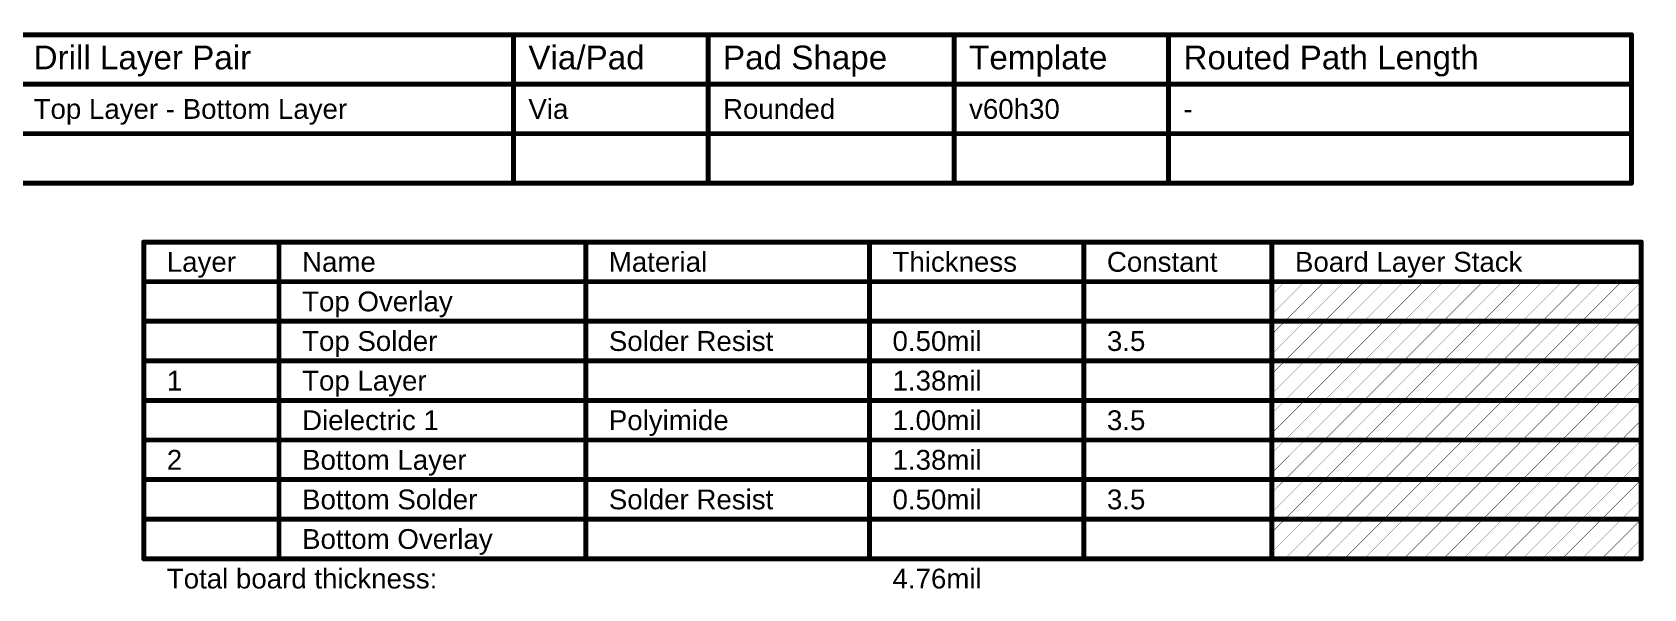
# Model space of a CAD drawing. Header units: inches. Extents: x -0.1 to 8.43, y -0.02 to 3.05.
# Drawn here: x 3.544 to 8.429, y 1.361 to 3.048 of the extents above; entities that cross this region are included whole.
import ezdxf

# ---------------------------------------------------------------- set-up
doc = ezdxf.new("R2010")
doc.units = ezdxf.units.IN
doc.header["$MEASUREMENT"] = 0
doc.layers.add('Drill Drawing', color=1, linetype='Continuous')
doc.layers.add('Fabrication info', color=76, linetype='Continuous')
doc.styles.add('Arial', font='', dxfattribs={"height": 0.2})
doc.styles.get('Arial').set_extended_font_data('Arial')

msp = doc.modelspace()

# ---------------------------------------------------------------- linework, layer by layer
at = {"layer": 'Drill Drawing', "const_width": 0.015}
for points in [[(0.1635, 3.0405), (8.3912, 3.0405)], [(5.0032, 2.5905), (5.0032, 3.0405)], [(5.593, 2.5905), (5.593, 3.0405)], [(6.3388, 2.5905), (6.3388, 3.0405)], [(6.9886, 2.5905), (6.9886, 3.0405)], [(8.3912, 2.5905), (8.3912, 3.0405)], [(0.1635, 2.8905), (8.3912, 2.8905)], [(0.1635, 2.7405), (8.3912, 2.7405)], [(0.1635, 2.5905), (8.3912, 2.5905)]]:
    msp.add_lwpolyline(points, dxfattribs=at)
at = {"layer": 'Drill Drawing', "const_width": 0.0075}
for points in [[(4.9994, 3.0405, 1), (5.0069, 3.0405, 1)], [(5.5893, 3.0405, 1), (5.5968, 3.0405, 1)], [(6.3351, 3.0405, 1), (6.3426, 3.0405, 1)], [(6.9849, 3.0405, 1), (6.9924, 3.0405, 1)], [(8.3875, 3.0405, 1), (8.395, 3.0405, 1)], [(8.3875, 3.0405, 1), (8.395, 3.0405, 1)], [(8.3875, 2.8905, 1), (8.395, 2.8905, 1)], [(8.3875, 2.7405, 1), (8.395, 2.7405, 1)], [(4.9994, 2.5905, 1), (5.0069, 2.5905, 1)], [(5.5893, 2.5905, 1), (5.5968, 2.5905, 1)], [(6.3351, 2.5905, 1), (6.3426, 2.5905, 1)], [(6.9849, 2.5905, 1), (6.9924, 2.5905, 1)], [(8.3875, 2.5905, 1), (8.395, 2.5905, 1)], [(8.3875, 2.5905, 1), (8.395, 2.5905, 1)]]:
    msp.add_lwpolyline(points, format="xyb", close=True, dxfattribs=at)
at = {"layer": 'Fabrication info'}
for points, const_width in [([(3.8823, 2.412), (8.4211, 2.412)], 0.015), ([(3.8823, 1.452), (3.8823, 2.412)], 0.015), ([(4.2923, 1.452), (4.2923, 2.412)], 0.015), ([(5.222, 1.452), (5.222, 2.412)], 0.015), ([(6.0818, 1.452), (6.0818, 2.412)], 0.015), ([(6.7316, 1.452), (6.7316, 2.412)], 0.015), ([(7.3015, 1.452), (7.3015, 2.412)], 0.015), ([(8.4211, 1.452), (8.4211, 2.412)], 0.015), ([(3.8823, 2.292), (8.4211, 2.292)], 0.015), ([(7.3015, 2.1923), (7.4011, 2.292)], 0.001), ([(7.3015, 2.2523), (7.3411, 2.292)], 0.001), ([(7.3411, 2.172), (7.4611, 2.292)], 0.001), ([(7.4011, 2.172), (7.5211, 2.292)], 0.001), ([(7.4611, 2.172), (7.5811, 2.292)], 0.001), ([(7.5211, 2.172), (7.6411, 2.292)], 0.001), ([(7.5811, 2.172), (7.7011, 2.292)], 0.001), ([(7.6411, 2.172), (7.7611, 2.292)], 0.001), ([(7.7011, 2.172), (7.8211, 2.292)], 0.001), ([(7.7611, 2.172), (7.8811, 2.292)], 0.001), ([(7.8211, 2.172), (7.9411, 2.292)], 0.001), ([(7.8811, 2.172), (8.0011, 2.292)], 0.001), ([(7.9411, 2.172), (8.0611, 2.292)], 0.001), ([(8.0011, 2.172), (8.1211, 2.292)], 0.001), ([(8.0611, 2.172), (8.1811, 2.292)], 0.001), ([(8.1211, 2.172), (8.2411, 2.292)], 0.001), ([(8.1811, 2.172), (8.3011, 2.292)], 0.001), ([(8.2411, 2.172), (8.3611, 2.292)], 0.001), ([(8.3011, 2.172), (8.4211, 2.292)], 0.001), ([(8.3611, 2.172), (8.4211, 2.232)], 0.001), ([(3.8823, 2.172), (4.2923, 2.172)], 0.015), ([(4.2923, 2.172), (5.222, 2.172)], 0.015), ([(5.222, 2.172), (6.0818, 2.172)], 0.015), ([(6.0818, 2.172), (6.7316, 2.172)], 0.015), ([(6.7316, 2.172), (7.3015, 2.172)], 0.015), ([(7.3015, 2.172), (8.4211, 2.172)], 0.015), ([(7.3015, 2.0723), (7.4011, 2.172)], 0.001), ([(7.3015, 2.1323), (7.3411, 2.172)], 0.001), ([(7.3411, 2.052), (7.4611, 2.172)], 0.001), ([(7.4011, 2.052), (7.5211, 2.172)], 0.001), ([(7.4611, 2.052), (7.5811, 2.172)], 0.001), ([(7.5211, 2.052), (7.6411, 2.172)], 0.001), ([(7.5811, 2.052), (7.7011, 2.172)], 0.001), ([(7.6411, 2.052), (7.7611, 2.172)], 0.001), ([(7.7011, 2.052), (7.8211, 2.172)], 0.001), ([(7.7611, 2.052), (7.8811, 2.172)], 0.001), ([(7.8211, 2.052), (7.9411, 2.172)], 0.001), ([(7.8811, 2.052), (8.0011, 2.172)], 0.001), ([(7.9411, 2.052), (8.0611, 2.172)], 0.001), ([(8.0011, 2.052), (8.1211, 2.172)], 0.001), ([(8.0611, 2.052), (8.1811, 2.172)], 0.001), ([(8.1211, 2.052), (8.2411, 2.172)], 0.001), ([(8.1811, 2.052), (8.3011, 2.172)], 0.001), ([(8.2411, 2.052), (8.3611, 2.172)], 0.001), ([(8.3011, 2.052), (8.4211, 2.172)], 0.001), ([(8.3611, 2.052), (8.4211, 2.112)], 0.001), ([(3.8823, 2.052), (4.2923, 2.052)], 0.015), ([(4.2923, 2.052), (5.222, 2.052)], 0.015), ([(5.222, 2.052), (6.0818, 2.052)], 0.015), ([(6.0818, 2.052), (6.7316, 2.052)], 0.015), ([(6.7316, 2.052), (7.3015, 2.052)], 0.015), ([(7.3015, 2.052), (8.4211, 2.052)], 0.015), ([(7.3015, 1.9523), (7.4011, 2.052)], 0.001), ([(7.3015, 2.0123), (7.3411, 2.052)], 0.001), ([(7.3411, 1.932), (7.4611, 2.052)], 0.001), ([(7.4011, 1.932), (7.5211, 2.052)], 0.001), ([(7.4611, 1.932), (7.5811, 2.052)], 0.001), ([(7.5211, 1.932), (7.6411, 2.052)], 0.001), ([(7.5811, 1.932), (7.7011, 2.052)], 0.001), ([(7.6411, 1.932), (7.7611, 2.052)], 0.001), ([(7.7011, 1.932), (7.8211, 2.052)], 0.001), ([(7.7611, 1.932), (7.8811, 2.052)], 0.001), ([(7.8211, 1.932), (7.9411, 2.052)], 0.001), ([(7.8811, 1.932), (8.0011, 2.052)], 0.001), ([(7.9411, 1.932), (8.0611, 2.052)], 0.001), ([(8.0011, 1.932), (8.1211, 2.052)], 0.001), ([(8.0611, 1.932), (8.1811, 2.052)], 0.001), ([(8.1211, 1.932), (8.2411, 2.052)], 0.001), ([(8.1811, 1.932), (8.3011, 2.052)], 0.001), ([(8.2411, 1.932), (8.3611, 2.052)], 0.001), ([(8.3011, 1.932), (8.4211, 2.052)], 0.001), ([(8.3611, 1.932), (8.4211, 1.992)], 0.001), ([(3.8823, 1.932), (4.2923, 1.932)], 0.015), ([(4.2923, 1.932), (5.222, 1.932)], 0.015), ([(5.222, 1.932), (6.0818, 1.932)], 0.015), ([(6.0818, 1.932), (6.7316, 1.932)], 0.015), ([(6.7316, 1.932), (7.3015, 1.932)], 0.015), ([(7.3015, 1.932), (8.4211, 1.932)], 0.015), ([(7.3015, 1.8323), (7.4011, 1.932)], 0.001), ([(7.3015, 1.8923), (7.3411, 1.932)], 0.001), ([(7.3411, 1.812), (7.4611, 1.932)], 0.001), ([(7.4011, 1.812), (7.5211, 1.932)], 0.001), ([(7.4611, 1.812), (7.5811, 1.932)], 0.001), ([(7.5211, 1.812), (7.6411, 1.932)], 0.001), ([(7.5811, 1.812), (7.7011, 1.932)], 0.001), ([(7.6411, 1.812), (7.7611, 1.932)], 0.001), ([(7.7011, 1.812), (7.8211, 1.932)], 0.001), ([(7.7611, 1.812), (7.8811, 1.932)], 0.001), ([(7.8211, 1.812), (7.9411, 1.932)], 0.001), ([(7.8811, 1.812), (8.0011, 1.932)], 0.001), ([(7.9411, 1.812), (8.0611, 1.932)], 0.001), ([(8.0011, 1.812), (8.1211, 1.932)], 0.001), ([(8.0611, 1.812), (8.1811, 1.932)], 0.001), ([(8.1211, 1.812), (8.2411, 1.932)], 0.001), ([(8.1811, 1.812), (8.3011, 1.932)], 0.001), ([(8.2411, 1.812), (8.3611, 1.932)], 0.001), ([(8.3011, 1.812), (8.4211, 1.932)], 0.001), ([(8.3611, 1.812), (8.4211, 1.872)], 0.001), ([(3.8823, 1.812), (4.2923, 1.812)], 0.015), ([(4.2923, 1.812), (5.222, 1.812)], 0.015), ([(5.222, 1.812), (6.0818, 1.812)], 0.015), ([(6.0818, 1.812), (6.7316, 1.812)], 0.015), ([(6.7316, 1.812), (7.3015, 1.812)], 0.015), ([(7.3015, 1.812), (8.4211, 1.812)], 0.015), ([(7.3015, 1.7123), (7.4011, 1.812)], 0.001), ([(7.3015, 1.7723), (7.3411, 1.812)], 0.001), ([(7.3411, 1.692), (7.4611, 1.812)], 0.001), ([(7.4011, 1.692), (7.5211, 1.812)], 0.001), ([(7.4611, 1.692), (7.5811, 1.812)], 0.001), ([(7.5211, 1.692), (7.6411, 1.812)], 0.001), ([(7.5811, 1.692), (7.7011, 1.812)], 0.001), ([(7.6411, 1.692), (7.7611, 1.812)], 0.001), ([(7.7011, 1.692), (7.8211, 1.812)], 0.001), ([(7.7611, 1.692), (7.8811, 1.812)], 0.001), ([(7.8211, 1.692), (7.9411, 1.812)], 0.001), ([(7.8811, 1.692), (8.0011, 1.812)], 0.001), ([(7.9411, 1.692), (8.0611, 1.812)], 0.001), ([(8.0011, 1.692), (8.1211, 1.812)], 0.001), ([(8.0611, 1.692), (8.1811, 1.812)], 0.001), ([(8.1211, 1.692), (8.2411, 1.812)], 0.001), ([(8.1811, 1.692), (8.3011, 1.812)], 0.001), ([(8.2411, 1.692), (8.3611, 1.812)], 0.001), ([(8.3011, 1.692), (8.4211, 1.812)], 0.001), ([(8.3611, 1.692), (8.4211, 1.752)], 0.001), ([(3.8823, 1.692), (4.2923, 1.692)], 0.015), ([(4.2923, 1.692), (5.222, 1.692)], 0.015), ([(5.222, 1.692), (6.0818, 1.692)], 0.015), ([(6.0818, 1.692), (6.7316, 1.692)], 0.015), ([(6.7316, 1.692), (7.3015, 1.692)], 0.015), ([(7.3015, 1.692), (8.4211, 1.692)], 0.015), ([(7.3015, 1.5923), (7.4011, 1.692)], 0.001), ([(7.3015, 1.6523), (7.3411, 1.692)], 0.001), ([(7.3411, 1.572), (7.4611, 1.692)], 0.001), ([(7.4011, 1.572), (7.5211, 1.692)], 0.001), ([(7.4611, 1.572), (7.5811, 1.692)], 0.001), ([(7.5211, 1.572), (7.6411, 1.692)], 0.001), ([(7.5811, 1.572), (7.7011, 1.692)], 0.001), ([(7.6411, 1.572), (7.7611, 1.692)], 0.001), ([(7.7011, 1.572), (7.8211, 1.692)], 0.001), ([(7.7611, 1.572), (7.8811, 1.692)], 0.001), ([(7.8211, 1.572), (7.9411, 1.692)], 0.001), ([(7.8811, 1.572), (8.0011, 1.692)], 0.001), ([(7.9411, 1.572), (8.0611, 1.692)], 0.001), ([(8.0011, 1.572), (8.1211, 1.692)], 0.001), ([(8.0611, 1.572), (8.1811, 1.692)], 0.001), ([(8.1211, 1.572), (8.2411, 1.692)], 0.001), ([(8.1811, 1.572), (8.3011, 1.692)], 0.001), ([(8.2411, 1.572), (8.3611, 1.692)], 0.001), ([(8.3011, 1.572), (8.4211, 1.692)], 0.001), ([(8.3611, 1.572), (8.4211, 1.632)], 0.001), ([(3.8823, 1.572), (4.2923, 1.572)], 0.015), ([(4.2923, 1.572), (5.222, 1.572)], 0.015), ([(5.222, 1.572), (6.0818, 1.572)], 0.015), ([(6.0818, 1.572), (6.7316, 1.572)], 0.015), ([(6.7316, 1.572), (7.3015, 1.572)], 0.015), ([(7.3015, 1.572), (8.4211, 1.572)], 0.015), ([(7.3015, 1.4723), (7.4011, 1.572)], 0.001), ([(7.3015, 1.5323), (7.3411, 1.572)], 0.001), ([(7.3411, 1.452), (7.4611, 1.572)], 0.001), ([(7.4011, 1.452), (7.5211, 1.572)], 0.001), ([(7.4611, 1.452), (7.5811, 1.572)], 0.001), ([(7.5211, 1.452), (7.6411, 1.572)], 0.001), ([(7.5811, 1.452), (7.7011, 1.572)], 0.001), ([(7.6411, 1.452), (7.7611, 1.572)], 0.001), ([(7.7011, 1.452), (7.8211, 1.572)], 0.001), ([(7.7611, 1.452), (7.8811, 1.572)], 0.001), ([(7.8211, 1.452), (7.9411, 1.572)], 0.001), ([(7.8811, 1.452), (8.0011, 1.572)], 0.001), ([(7.9411, 1.452), (8.0611, 1.572)], 0.001), ([(8.0011, 1.452), (8.1211, 1.572)], 0.001), ([(8.0611, 1.452), (8.1811, 1.572)], 0.001), ([(8.1211, 1.452), (8.2411, 1.572)], 0.001), ([(8.1811, 1.452), (8.3011, 1.572)], 0.001), ([(8.2411, 1.452), (8.3611, 1.572)], 0.001), ([(8.3011, 1.452), (8.4211, 1.572)], 0.001), ([(8.3611, 1.452), (8.4211, 1.512)], 0.001), ([(3.8823, 1.452), (4.2923, 1.452)], 0.015), ([(4.2923, 1.452), (5.222, 1.452)], 0.015), ([(5.222, 1.452), (6.0818, 1.452)], 0.015), ([(6.0818, 1.452), (6.7316, 1.452)], 0.015), ([(6.7316, 1.452), (7.3015, 1.452)], 0.015), ([(7.3015, 1.452), (8.4211, 1.452)], 0.015)]:
    msp.add_lwpolyline(points, dxfattribs=dict(at, const_width=const_width))
for points, const_width in [([(3.8786, 2.412, 1), (3.8861, 2.412, 1)], 0.0075), ([(3.8786, 2.412, 1), (3.8861, 2.412, 1)], 0.0075), ([(4.2885, 2.412, 1), (4.296, 2.412, 1)], 0.0075), ([(5.2183, 2.412, 1), (5.2257, 2.412, 1)], 0.0075), ([(6.078, 2.412, 1), (6.0855, 2.412, 1)], 0.0075), ([(6.7279, 2.412, 1), (6.7354, 2.412, 1)], 0.0075), ([(7.2977, 2.412, 1), (7.3052, 2.412, 1)], 0.0075), ([(8.4174, 2.412, 1), (8.4249, 2.412, 1)], 0.0075), ([(8.4174, 2.412, 1), (8.4249, 2.412, 1)], 0.0075), ([(3.8786, 2.292, 1), (3.8861, 2.292, 1)], 0.0075), ([(8.4174, 2.292, 1), (8.4249, 2.292, 1)], 0.0075), ([(7.3012, 2.2523, 1), (7.3017, 2.2523, 1)], 0.0005), ([(7.3409, 2.292, 1), (7.3414, 2.292, 1)], 0.0005), ([(7.4009, 2.292, 1), (7.4014, 2.292, 1)], 0.0005), ([(7.4609, 2.292, 1), (7.4614, 2.292, 1)], 0.0005), ([(7.5209, 2.292, 1), (7.5214, 2.292, 1)], 0.0005), ([(7.5809, 2.292, 1), (7.5814, 2.292, 1)], 0.0005), ([(7.6409, 2.292, 1), (7.6414, 2.292, 1)], 0.0005), ([(7.7009, 2.292, 1), (7.7014, 2.292, 1)], 0.0005), ([(7.7609, 2.292, 1), (7.7614, 2.292, 1)], 0.0005), ([(7.8209, 2.292, 1), (7.8214, 2.292, 1)], 0.0005), ([(7.8809, 2.292, 1), (7.8814, 2.292, 1)], 0.0005), ([(7.9409, 2.292, 1), (7.9414, 2.292, 1)], 0.0005), ([(8.0009, 2.292, 1), (8.0014, 2.292, 1)], 0.0005), ([(8.0609, 2.292, 1), (8.0614, 2.292, 1)], 0.0005), ([(8.1209, 2.292, 1), (8.1214, 2.292, 1)], 0.0005), ([(8.1809, 2.292, 1), (8.1814, 2.292, 1)], 0.0005), ([(8.2409, 2.292, 1), (8.2414, 2.292, 1)], 0.0005), ([(8.3009, 2.292, 1), (8.3014, 2.292, 1)], 0.0005), ([(8.3609, 2.292, 1), (8.3614, 2.292, 1)], 0.0005), ([(8.4209, 2.292, 1), (8.4214, 2.292, 1)], 0.0005), ([(8.4209, 2.232, 1), (8.4214, 2.232, 1)], 0.0005), ([(3.8786, 2.172, 1), (3.8861, 2.172, 1)], 0.0075), ([(4.2885, 2.172, 1), (4.296, 2.172, 1)], 0.0075), ([(4.2885, 2.172, 1), (4.296, 2.172, 1)], 0.0075), ([(5.2183, 2.172, 1), (5.2257, 2.172, 1)], 0.0075), ([(5.2183, 2.172, 1), (5.2257, 2.172, 1)], 0.0075), ([(6.078, 2.172, 1), (6.0855, 2.172, 1)], 0.0075), ([(6.078, 2.172, 1), (6.0855, 2.172, 1)], 0.0075), ([(6.7279, 2.172, 1), (6.7354, 2.172, 1)], 0.0075), ([(6.7279, 2.172, 1), (6.7354, 2.172, 1)], 0.0075), ([(7.2977, 2.172, 1), (7.3052, 2.172, 1)], 0.0075), ([(7.2977, 2.172, 1), (7.3052, 2.172, 1)], 0.0075), ([(7.3012, 2.1923, 1), (7.3017, 2.1923, 1)], 0.0005), ([(7.3409, 2.172, 1), (7.3414, 2.172, 1)], 0.0005), ([(7.3409, 2.172, 1), (7.3414, 2.172, 1)], 0.0005), ([(7.4009, 2.172, 1), (7.4014, 2.172, 1)], 0.0005), ([(7.4009, 2.172, 1), (7.4014, 2.172, 1)], 0.0005), ([(7.4609, 2.172, 1), (7.4614, 2.172, 1)], 0.0005), ([(7.4609, 2.172, 1), (7.4614, 2.172, 1)], 0.0005), ([(7.5209, 2.172, 1), (7.5214, 2.172, 1)], 0.0005), ([(7.5209, 2.172, 1), (7.5214, 2.172, 1)], 0.0005), ([(7.5809, 2.172, 1), (7.5814, 2.172, 1)], 0.0005), ([(7.5809, 2.172, 1), (7.5814, 2.172, 1)], 0.0005), ([(7.6409, 2.172, 1), (7.6414, 2.172, 1)], 0.0005), ([(7.6409, 2.172, 1), (7.6414, 2.172, 1)], 0.0005), ([(7.7009, 2.172, 1), (7.7014, 2.172, 1)], 0.0005), ([(7.7009, 2.172, 1), (7.7014, 2.172, 1)], 0.0005), ([(7.7609, 2.172, 1), (7.7614, 2.172, 1)], 0.0005), ([(7.7609, 2.172, 1), (7.7614, 2.172, 1)], 0.0005), ([(7.8209, 2.172, 1), (7.8214, 2.172, 1)], 0.0005), ([(7.8209, 2.172, 1), (7.8214, 2.172, 1)], 0.0005), ([(7.8809, 2.172, 1), (7.8814, 2.172, 1)], 0.0005), ([(7.8809, 2.172, 1), (7.8814, 2.172, 1)], 0.0005), ([(7.9409, 2.172, 1), (7.9414, 2.172, 1)], 0.0005), ([(7.9409, 2.172, 1), (7.9414, 2.172, 1)], 0.0005), ([(8.0009, 2.172, 1), (8.0014, 2.172, 1)], 0.0005), ([(8.0009, 2.172, 1), (8.0014, 2.172, 1)], 0.0005), ([(8.0609, 2.172, 1), (8.0614, 2.172, 1)], 0.0005), ([(8.0609, 2.172, 1), (8.0614, 2.172, 1)], 0.0005), ([(8.1209, 2.172, 1), (8.1214, 2.172, 1)], 0.0005), ([(8.1209, 2.172, 1), (8.1214, 2.172, 1)], 0.0005), ([(8.1809, 2.172, 1), (8.1814, 2.172, 1)], 0.0005), ([(8.1809, 2.172, 1), (8.1814, 2.172, 1)], 0.0005), ([(8.2409, 2.172, 1), (8.2414, 2.172, 1)], 0.0005), ([(8.2409, 2.172, 1), (8.2414, 2.172, 1)], 0.0005), ([(8.3009, 2.172, 1), (8.3014, 2.172, 1)], 0.0005), ([(8.3009, 2.172, 1), (8.3014, 2.172, 1)], 0.0005), ([(8.3609, 2.172, 1), (8.3614, 2.172, 1)], 0.0005), ([(8.3609, 2.172, 1), (8.3614, 2.172, 1)], 0.0005), ([(8.4174, 2.172, 1), (8.4249, 2.172, 1)], 0.0075), ([(8.4209, 2.172, 1), (8.4214, 2.172, 1)], 0.0005), ([(7.3012, 2.1323, 1), (7.3017, 2.1323, 1)], 0.0005), ([(8.4209, 2.112, 1), (8.4214, 2.112, 1)], 0.0005), ([(3.8786, 2.052, 1), (3.8861, 2.052, 1)], 0.0075), ([(4.2885, 2.052, 1), (4.296, 2.052, 1)], 0.0075), ([(4.2885, 2.052, 1), (4.296, 2.052, 1)], 0.0075), ([(5.2183, 2.052, 1), (5.2257, 2.052, 1)], 0.0075), ([(5.2183, 2.052, 1), (5.2257, 2.052, 1)], 0.0075), ([(6.078, 2.052, 1), (6.0855, 2.052, 1)], 0.0075), ([(6.078, 2.052, 1), (6.0855, 2.052, 1)], 0.0075), ([(6.7279, 2.052, 1), (6.7354, 2.052, 1)], 0.0075), ([(6.7279, 2.052, 1), (6.7354, 2.052, 1)], 0.0075), ([(7.2977, 2.052, 1), (7.3052, 2.052, 1)], 0.0075), ([(7.2977, 2.052, 1), (7.3052, 2.052, 1)], 0.0075), ([(7.3012, 2.0723, 1), (7.3017, 2.0723, 1)], 0.0005), ([(7.3409, 2.052, 1), (7.3414, 2.052, 1)], 0.0005), ([(7.3409, 2.052, 1), (7.3414, 2.052, 1)], 0.0005), ([(7.4009, 2.052, 1), (7.4014, 2.052, 1)], 0.0005), ([(7.4009, 2.052, 1), (7.4014, 2.052, 1)], 0.0005), ([(7.4609, 2.052, 1), (7.4614, 2.052, 1)], 0.0005), ([(7.4609, 2.052, 1), (7.4614, 2.052, 1)], 0.0005), ([(7.5209, 2.052, 1), (7.5214, 2.052, 1)], 0.0005), ([(7.5209, 2.052, 1), (7.5214, 2.052, 1)], 0.0005), ([(7.5809, 2.052, 1), (7.5814, 2.052, 1)], 0.0005), ([(7.5809, 2.052, 1), (7.5814, 2.052, 1)], 0.0005), ([(7.6409, 2.052, 1), (7.6414, 2.052, 1)], 0.0005), ([(7.6409, 2.052, 1), (7.6414, 2.052, 1)], 0.0005), ([(7.7009, 2.052, 1), (7.7014, 2.052, 1)], 0.0005), ([(7.7009, 2.052, 1), (7.7014, 2.052, 1)], 0.0005), ([(7.7609, 2.052, 1), (7.7614, 2.052, 1)], 0.0005), ([(7.7609, 2.052, 1), (7.7614, 2.052, 1)], 0.0005), ([(7.8209, 2.052, 1), (7.8214, 2.052, 1)], 0.0005), ([(7.8209, 2.052, 1), (7.8214, 2.052, 1)], 0.0005), ([(7.8809, 2.052, 1), (7.8814, 2.052, 1)], 0.0005), ([(7.8809, 2.052, 1), (7.8814, 2.052, 1)], 0.0005), ([(7.9409, 2.052, 1), (7.9414, 2.052, 1)], 0.0005), ([(7.9409, 2.052, 1), (7.9414, 2.052, 1)], 0.0005), ([(8.0009, 2.052, 1), (8.0014, 2.052, 1)], 0.0005), ([(8.0009, 2.052, 1), (8.0014, 2.052, 1)], 0.0005), ([(8.0609, 2.052, 1), (8.0614, 2.052, 1)], 0.0005), ([(8.0609, 2.052, 1), (8.0614, 2.052, 1)], 0.0005), ([(8.1209, 2.052, 1), (8.1214, 2.052, 1)], 0.0005), ([(8.1209, 2.052, 1), (8.1214, 2.052, 1)], 0.0005), ([(8.1809, 2.052, 1), (8.1814, 2.052, 1)], 0.0005), ([(8.1809, 2.052, 1), (8.1814, 2.052, 1)], 0.0005), ([(8.2409, 2.052, 1), (8.2414, 2.052, 1)], 0.0005), ([(8.2409, 2.052, 1), (8.2414, 2.052, 1)], 0.0005), ([(8.3009, 2.052, 1), (8.3014, 2.052, 1)], 0.0005), ([(8.3009, 2.052, 1), (8.3014, 2.052, 1)], 0.0005), ([(8.3609, 2.052, 1), (8.3614, 2.052, 1)], 0.0005), ([(8.3609, 2.052, 1), (8.3614, 2.052, 1)], 0.0005), ([(8.4174, 2.052, 1), (8.4249, 2.052, 1)], 0.0075), ([(8.4209, 2.052, 1), (8.4214, 2.052, 1)], 0.0005), ([(7.3012, 2.0123, 1), (7.3017, 2.0123, 1)], 0.0005), ([(8.4209, 1.992, 1), (8.4214, 1.992, 1)], 0.0005), ([(3.8786, 1.932, 1), (3.8861, 1.932, 1)], 0.0075), ([(4.2885, 1.932, 1), (4.296, 1.932, 1)], 0.0075), ([(4.2885, 1.932, 1), (4.296, 1.932, 1)], 0.0075), ([(5.2183, 1.932, 1), (5.2257, 1.932, 1)], 0.0075), ([(5.2183, 1.932, 1), (5.2257, 1.932, 1)], 0.0075), ([(6.078, 1.932, 1), (6.0855, 1.932, 1)], 0.0075), ([(6.078, 1.932, 1), (6.0855, 1.932, 1)], 0.0075), ([(6.7279, 1.932, 1), (6.7354, 1.932, 1)], 0.0075), ([(6.7279, 1.932, 1), (6.7354, 1.932, 1)], 0.0075), ([(7.2977, 1.932, 1), (7.3052, 1.932, 1)], 0.0075), ([(7.2977, 1.932, 1), (7.3052, 1.932, 1)], 0.0075), ([(7.3012, 1.9523, 1), (7.3017, 1.9523, 1)], 0.0005), ([(7.3409, 1.932, 1), (7.3414, 1.932, 1)], 0.0005), ([(7.3409, 1.932, 1), (7.3414, 1.932, 1)], 0.0005), ([(7.4009, 1.932, 1), (7.4014, 1.932, 1)], 0.0005), ([(7.4009, 1.932, 1), (7.4014, 1.932, 1)], 0.0005), ([(7.4609, 1.932, 1), (7.4614, 1.932, 1)], 0.0005), ([(7.4609, 1.932, 1), (7.4614, 1.932, 1)], 0.0005), ([(7.5209, 1.932, 1), (7.5214, 1.932, 1)], 0.0005), ([(7.5209, 1.932, 1), (7.5214, 1.932, 1)], 0.0005), ([(7.5809, 1.932, 1), (7.5814, 1.932, 1)], 0.0005), ([(7.5809, 1.932, 1), (7.5814, 1.932, 1)], 0.0005), ([(7.6409, 1.932, 1), (7.6414, 1.932, 1)], 0.0005), ([(7.6409, 1.932, 1), (7.6414, 1.932, 1)], 0.0005), ([(7.7009, 1.932, 1), (7.7014, 1.932, 1)], 0.0005), ([(7.7009, 1.932, 1), (7.7014, 1.932, 1)], 0.0005), ([(7.7609, 1.932, 1), (7.7614, 1.932, 1)], 0.0005), ([(7.7609, 1.932, 1), (7.7614, 1.932, 1)], 0.0005), ([(7.8209, 1.932, 1), (7.8214, 1.932, 1)], 0.0005), ([(7.8209, 1.932, 1), (7.8214, 1.932, 1)], 0.0005), ([(7.8809, 1.932, 1), (7.8814, 1.932, 1)], 0.0005), ([(7.8809, 1.932, 1), (7.8814, 1.932, 1)], 0.0005), ([(7.9409, 1.932, 1), (7.9414, 1.932, 1)], 0.0005), ([(7.9409, 1.932, 1), (7.9414, 1.932, 1)], 0.0005), ([(8.0009, 1.932, 1), (8.0014, 1.932, 1)], 0.0005), ([(8.0009, 1.932, 1), (8.0014, 1.932, 1)], 0.0005), ([(8.0609, 1.932, 1), (8.0614, 1.932, 1)], 0.0005), ([(8.0609, 1.932, 1), (8.0614, 1.932, 1)], 0.0005), ([(8.1209, 1.932, 1), (8.1214, 1.932, 1)], 0.0005), ([(8.1209, 1.932, 1), (8.1214, 1.932, 1)], 0.0005), ([(8.1809, 1.932, 1), (8.1814, 1.932, 1)], 0.0005), ([(8.1809, 1.932, 1), (8.1814, 1.932, 1)], 0.0005), ([(8.2409, 1.932, 1), (8.2414, 1.932, 1)], 0.0005), ([(8.2409, 1.932, 1), (8.2414, 1.932, 1)], 0.0005), ([(8.3009, 1.932, 1), (8.3014, 1.932, 1)], 0.0005), ([(8.3009, 1.932, 1), (8.3014, 1.932, 1)], 0.0005), ([(8.3609, 1.932, 1), (8.3614, 1.932, 1)], 0.0005), ([(8.3609, 1.932, 1), (8.3614, 1.932, 1)], 0.0005), ([(8.4174, 1.932, 1), (8.4249, 1.932, 1)], 0.0075), ([(8.4209, 1.932, 1), (8.4214, 1.932, 1)], 0.0005), ([(7.3012, 1.8923, 1), (7.3017, 1.8923, 1)], 0.0005), ([(8.4209, 1.872, 1), (8.4214, 1.872, 1)], 0.0005), ([(3.8786, 1.812, 1), (3.8861, 1.812, 1)], 0.0075), ([(4.2885, 1.812, 1), (4.296, 1.812, 1)], 0.0075), ([(4.2885, 1.812, 1), (4.296, 1.812, 1)], 0.0075), ([(5.2183, 1.812, 1), (5.2257, 1.812, 1)], 0.0075), ([(5.2183, 1.812, 1), (5.2257, 1.812, 1)], 0.0075), ([(6.078, 1.812, 1), (6.0855, 1.812, 1)], 0.0075), ([(6.078, 1.812, 1), (6.0855, 1.812, 1)], 0.0075), ([(6.7279, 1.812, 1), (6.7354, 1.812, 1)], 0.0075), ([(6.7279, 1.812, 1), (6.7354, 1.812, 1)], 0.0075), ([(7.2977, 1.812, 1), (7.3052, 1.812, 1)], 0.0075), ([(7.2977, 1.812, 1), (7.3052, 1.812, 1)], 0.0075), ([(7.3012, 1.8323, 1), (7.3017, 1.8323, 1)], 0.0005), ([(7.3409, 1.812, 1), (7.3414, 1.812, 1)], 0.0005), ([(7.3409, 1.812, 1), (7.3414, 1.812, 1)], 0.0005), ([(7.4009, 1.812, 1), (7.4014, 1.812, 1)], 0.0005), ([(7.4009, 1.812, 1), (7.4014, 1.812, 1)], 0.0005), ([(7.4609, 1.812, 1), (7.4614, 1.812, 1)], 0.0005), ([(7.4609, 1.812, 1), (7.4614, 1.812, 1)], 0.0005), ([(7.5209, 1.812, 1), (7.5214, 1.812, 1)], 0.0005), ([(7.5209, 1.812, 1), (7.5214, 1.812, 1)], 0.0005), ([(7.5809, 1.812, 1), (7.5814, 1.812, 1)], 0.0005), ([(7.5809, 1.812, 1), (7.5814, 1.812, 1)], 0.0005), ([(7.6409, 1.812, 1), (7.6414, 1.812, 1)], 0.0005), ([(7.6409, 1.812, 1), (7.6414, 1.812, 1)], 0.0005), ([(7.7009, 1.812, 1), (7.7014, 1.812, 1)], 0.0005), ([(7.7009, 1.812, 1), (7.7014, 1.812, 1)], 0.0005), ([(7.7609, 1.812, 1), (7.7614, 1.812, 1)], 0.0005), ([(7.7609, 1.812, 1), (7.7614, 1.812, 1)], 0.0005), ([(7.8209, 1.812, 1), (7.8214, 1.812, 1)], 0.0005), ([(7.8209, 1.812, 1), (7.8214, 1.812, 1)], 0.0005), ([(7.8809, 1.812, 1), (7.8814, 1.812, 1)], 0.0005), ([(7.8809, 1.812, 1), (7.8814, 1.812, 1)], 0.0005), ([(7.9409, 1.812, 1), (7.9414, 1.812, 1)], 0.0005), ([(7.9409, 1.812, 1), (7.9414, 1.812, 1)], 0.0005), ([(8.0009, 1.812, 1), (8.0014, 1.812, 1)], 0.0005), ([(8.0009, 1.812, 1), (8.0014, 1.812, 1)], 0.0005), ([(8.0609, 1.812, 1), (8.0614, 1.812, 1)], 0.0005), ([(8.0609, 1.812, 1), (8.0614, 1.812, 1)], 0.0005), ([(8.1209, 1.812, 1), (8.1214, 1.812, 1)], 0.0005), ([(8.1209, 1.812, 1), (8.1214, 1.812, 1)], 0.0005), ([(8.1809, 1.812, 1), (8.1814, 1.812, 1)], 0.0005), ([(8.1809, 1.812, 1), (8.1814, 1.812, 1)], 0.0005), ([(8.2409, 1.812, 1), (8.2414, 1.812, 1)], 0.0005), ([(8.2409, 1.812, 1), (8.2414, 1.812, 1)], 0.0005), ([(8.3009, 1.812, 1), (8.3014, 1.812, 1)], 0.0005), ([(8.3009, 1.812, 1), (8.3014, 1.812, 1)], 0.0005), ([(8.3609, 1.812, 1), (8.3614, 1.812, 1)], 0.0005), ([(8.3609, 1.812, 1), (8.3614, 1.812, 1)], 0.0005), ([(8.4174, 1.812, 1), (8.4249, 1.812, 1)], 0.0075), ([(8.4209, 1.812, 1), (8.4214, 1.812, 1)], 0.0005), ([(7.3012, 1.7723, 1), (7.3017, 1.7723, 1)], 0.0005), ([(7.3012, 1.7123, 1), (7.3017, 1.7123, 1)], 0.0005), ([(8.4209, 1.752, 1), (8.4214, 1.752, 1)], 0.0005), ([(3.8786, 1.692, 1), (3.8861, 1.692, 1)], 0.0075), ([(4.2885, 1.692, 1), (4.296, 1.692, 1)], 0.0075), ([(4.2885, 1.692, 1), (4.296, 1.692, 1)], 0.0075), ([(5.2183, 1.692, 1), (5.2257, 1.692, 1)], 0.0075), ([(5.2183, 1.692, 1), (5.2257, 1.692, 1)], 0.0075), ([(6.078, 1.692, 1), (6.0855, 1.692, 1)], 0.0075), ([(6.078, 1.692, 1), (6.0855, 1.692, 1)], 0.0075), ([(6.7279, 1.692, 1), (6.7354, 1.692, 1)], 0.0075), ([(6.7279, 1.692, 1), (6.7354, 1.692, 1)], 0.0075), ([(7.2977, 1.692, 1), (7.3052, 1.692, 1)], 0.0075), ([(7.2977, 1.692, 1), (7.3052, 1.692, 1)], 0.0075), ([(7.3409, 1.692, 1), (7.3414, 1.692, 1)], 0.0005), ([(7.3409, 1.692, 1), (7.3414, 1.692, 1)], 0.0005), ([(7.4009, 1.692, 1), (7.4014, 1.692, 1)], 0.0005), ([(7.4009, 1.692, 1), (7.4014, 1.692, 1)], 0.0005), ([(7.4609, 1.692, 1), (7.4614, 1.692, 1)], 0.0005), ([(7.4609, 1.692, 1), (7.4614, 1.692, 1)], 0.0005), ([(7.5209, 1.692, 1), (7.5214, 1.692, 1)], 0.0005), ([(7.5209, 1.692, 1), (7.5214, 1.692, 1)], 0.0005), ([(7.5809, 1.692, 1), (7.5814, 1.692, 1)], 0.0005), ([(7.5809, 1.692, 1), (7.5814, 1.692, 1)], 0.0005), ([(7.6409, 1.692, 1), (7.6414, 1.692, 1)], 0.0005), ([(7.6409, 1.692, 1), (7.6414, 1.692, 1)], 0.0005), ([(7.7009, 1.692, 1), (7.7014, 1.692, 1)], 0.0005), ([(7.7009, 1.692, 1), (7.7014, 1.692, 1)], 0.0005), ([(7.7609, 1.692, 1), (7.7614, 1.692, 1)], 0.0005), ([(7.7609, 1.692, 1), (7.7614, 1.692, 1)], 0.0005), ([(7.8209, 1.692, 1), (7.8214, 1.692, 1)], 0.0005), ([(7.8209, 1.692, 1), (7.8214, 1.692, 1)], 0.0005), ([(7.8809, 1.692, 1), (7.8814, 1.692, 1)], 0.0005), ([(7.8809, 1.692, 1), (7.8814, 1.692, 1)], 0.0005), ([(7.9409, 1.692, 1), (7.9414, 1.692, 1)], 0.0005), ([(7.9409, 1.692, 1), (7.9414, 1.692, 1)], 0.0005), ([(8.0009, 1.692, 1), (8.0014, 1.692, 1)], 0.0005), ([(8.0009, 1.692, 1), (8.0014, 1.692, 1)], 0.0005), ([(8.0609, 1.692, 1), (8.0614, 1.692, 1)], 0.0005), ([(8.0609, 1.692, 1), (8.0614, 1.692, 1)], 0.0005), ([(8.1209, 1.692, 1), (8.1214, 1.692, 1)], 0.0005), ([(8.1209, 1.692, 1), (8.1214, 1.692, 1)], 0.0005), ([(8.1809, 1.692, 1), (8.1814, 1.692, 1)], 0.0005), ([(8.1809, 1.692, 1), (8.1814, 1.692, 1)], 0.0005), ([(8.2409, 1.692, 1), (8.2414, 1.692, 1)], 0.0005), ([(8.2409, 1.692, 1), (8.2414, 1.692, 1)], 0.0005), ([(8.3009, 1.692, 1), (8.3014, 1.692, 1)], 0.0005), ([(8.3009, 1.692, 1), (8.3014, 1.692, 1)], 0.0005), ([(8.3609, 1.692, 1), (8.3614, 1.692, 1)], 0.0005), ([(8.3609, 1.692, 1), (8.3614, 1.692, 1)], 0.0005), ([(8.4174, 1.692, 1), (8.4249, 1.692, 1)], 0.0075), ([(8.4209, 1.692, 1), (8.4214, 1.692, 1)], 0.0005), ([(7.3012, 1.6523, 1), (7.3017, 1.6523, 1)], 0.0005), ([(8.4209, 1.632, 1), (8.4214, 1.632, 1)], 0.0005), ([(3.8786, 1.572, 1), (3.8861, 1.572, 1)], 0.0075), ([(4.2885, 1.572, 1), (4.296, 1.572, 1)], 0.0075), ([(4.2885, 1.572, 1), (4.296, 1.572, 1)], 0.0075), ([(5.2183, 1.572, 1), (5.2257, 1.572, 1)], 0.0075), ([(5.2183, 1.572, 1), (5.2257, 1.572, 1)], 0.0075), ([(6.078, 1.572, 1), (6.0855, 1.572, 1)], 0.0075), ([(6.078, 1.572, 1), (6.0855, 1.572, 1)], 0.0075), ([(6.7279, 1.572, 1), (6.7354, 1.572, 1)], 0.0075), ([(6.7279, 1.572, 1), (6.7354, 1.572, 1)], 0.0075), ([(7.2977, 1.572, 1), (7.3052, 1.572, 1)], 0.0075), ([(7.2977, 1.572, 1), (7.3052, 1.572, 1)], 0.0075), ([(7.3012, 1.5923, 1), (7.3017, 1.5923, 1)], 0.0005), ([(7.3409, 1.572, 1), (7.3414, 1.572, 1)], 0.0005), ([(7.3409, 1.572, 1), (7.3414, 1.572, 1)], 0.0005), ([(7.4009, 1.572, 1), (7.4014, 1.572, 1)], 0.0005), ([(7.4009, 1.572, 1), (7.4014, 1.572, 1)], 0.0005), ([(7.4609, 1.572, 1), (7.4614, 1.572, 1)], 0.0005), ([(7.4609, 1.572, 1), (7.4614, 1.572, 1)], 0.0005), ([(7.5209, 1.572, 1), (7.5214, 1.572, 1)], 0.0005), ([(7.5209, 1.572, 1), (7.5214, 1.572, 1)], 0.0005), ([(7.5809, 1.572, 1), (7.5814, 1.572, 1)], 0.0005), ([(7.5809, 1.572, 1), (7.5814, 1.572, 1)], 0.0005), ([(7.6409, 1.572, 1), (7.6414, 1.572, 1)], 0.0005), ([(7.6409, 1.572, 1), (7.6414, 1.572, 1)], 0.0005), ([(7.7009, 1.572, 1), (7.7014, 1.572, 1)], 0.0005), ([(7.7009, 1.572, 1), (7.7014, 1.572, 1)], 0.0005), ([(7.7609, 1.572, 1), (7.7614, 1.572, 1)], 0.0005), ([(7.7609, 1.572, 1), (7.7614, 1.572, 1)], 0.0005), ([(7.8209, 1.572, 1), (7.8214, 1.572, 1)], 0.0005), ([(7.8209, 1.572, 1), (7.8214, 1.572, 1)], 0.0005), ([(7.8809, 1.572, 1), (7.8814, 1.572, 1)], 0.0005), ([(7.8809, 1.572, 1), (7.8814, 1.572, 1)], 0.0005), ([(7.9409, 1.572, 1), (7.9414, 1.572, 1)], 0.0005), ([(7.9409, 1.572, 1), (7.9414, 1.572, 1)], 0.0005), ([(8.0009, 1.572, 1), (8.0014, 1.572, 1)], 0.0005), ([(8.0009, 1.572, 1), (8.0014, 1.572, 1)], 0.0005), ([(8.0609, 1.572, 1), (8.0614, 1.572, 1)], 0.0005), ([(8.0609, 1.572, 1), (8.0614, 1.572, 1)], 0.0005), ([(8.1209, 1.572, 1), (8.1214, 1.572, 1)], 0.0005), ([(8.1209, 1.572, 1), (8.1214, 1.572, 1)], 0.0005), ([(8.1809, 1.572, 1), (8.1814, 1.572, 1)], 0.0005), ([(8.1809, 1.572, 1), (8.1814, 1.572, 1)], 0.0005), ([(8.2409, 1.572, 1), (8.2414, 1.572, 1)], 0.0005), ([(8.2409, 1.572, 1), (8.2414, 1.572, 1)], 0.0005), ([(8.3009, 1.572, 1), (8.3014, 1.572, 1)], 0.0005), ([(8.3009, 1.572, 1), (8.3014, 1.572, 1)], 0.0005), ([(8.3609, 1.572, 1), (8.3614, 1.572, 1)], 0.0005), ([(8.3609, 1.572, 1), (8.3614, 1.572, 1)], 0.0005), ([(8.4174, 1.572, 1), (8.4249, 1.572, 1)], 0.0075), ([(8.4209, 1.572, 1), (8.4214, 1.572, 1)], 0.0005), ([(7.3012, 1.5323, 1), (7.3017, 1.5323, 1)], 0.0005), ([(7.3012, 1.4723, 1), (7.3017, 1.4723, 1)], 0.0005), ([(8.4209, 1.512, 1), (8.4214, 1.512, 1)], 0.0005), ([(3.8786, 1.452, 1), (3.8861, 1.452, 1)], 0.0075), ([(3.8786, 1.452, 1), (3.8861, 1.452, 1)], 0.0075), ([(4.2885, 1.452, 1), (4.296, 1.452, 1)], 0.0075), ([(4.2885, 1.452, 1), (4.296, 1.452, 1)], 0.0075), ([(4.2885, 1.452, 1), (4.296, 1.452, 1)], 0.0075), ([(5.2183, 1.452, 1), (5.2257, 1.452, 1)], 0.0075), ([(5.2183, 1.452, 1), (5.2257, 1.452, 1)], 0.0075), ([(5.2183, 1.452, 1), (5.2257, 1.452, 1)], 0.0075), ([(6.078, 1.452, 1), (6.0855, 1.452, 1)], 0.0075), ([(6.078, 1.452, 1), (6.0855, 1.452, 1)], 0.0075), ([(6.078, 1.452, 1), (6.0855, 1.452, 1)], 0.0075), ([(6.7279, 1.452, 1), (6.7354, 1.452, 1)], 0.0075), ([(6.7279, 1.452, 1), (6.7354, 1.452, 1)], 0.0075), ([(6.7279, 1.452, 1), (6.7354, 1.452, 1)], 0.0075), ([(7.2977, 1.452, 1), (7.3052, 1.452, 1)], 0.0075), ([(7.2977, 1.452, 1), (7.3052, 1.452, 1)], 0.0075), ([(7.2977, 1.452, 1), (7.3052, 1.452, 1)], 0.0075), ([(7.3409, 1.452, 1), (7.3414, 1.452, 1)], 0.0005), ([(7.4009, 1.452, 1), (7.4014, 1.452, 1)], 0.0005), ([(7.4609, 1.452, 1), (7.4614, 1.452, 1)], 0.0005), ([(7.5209, 1.452, 1), (7.5214, 1.452, 1)], 0.0005), ([(7.5809, 1.452, 1), (7.5814, 1.452, 1)], 0.0005), ([(7.6409, 1.452, 1), (7.6414, 1.452, 1)], 0.0005), ([(7.7009, 1.452, 1), (7.7014, 1.452, 1)], 0.0005), ([(7.7609, 1.452, 1), (7.7614, 1.452, 1)], 0.0005), ([(7.8209, 1.452, 1), (7.8214, 1.452, 1)], 0.0005), ([(7.8809, 1.452, 1), (7.8814, 1.452, 1)], 0.0005), ([(7.9409, 1.452, 1), (7.9414, 1.452, 1)], 0.0005), ([(8.0009, 1.452, 1), (8.0014, 1.452, 1)], 0.0005), ([(8.0609, 1.452, 1), (8.0614, 1.452, 1)], 0.0005), ([(8.1209, 1.452, 1), (8.1214, 1.452, 1)], 0.0005), ([(8.1809, 1.452, 1), (8.1814, 1.452, 1)], 0.0005), ([(8.2409, 1.452, 1), (8.2414, 1.452, 1)], 0.0005), ([(8.3009, 1.452, 1), (8.3014, 1.452, 1)], 0.0005), ([(8.3609, 1.452, 1), (8.3614, 1.452, 1)], 0.0005), ([(8.4174, 1.452, 1), (8.4249, 1.452, 1)], 0.0075), ([(8.4174, 1.452, 1), (8.4249, 1.452, 1)], 0.0075)]:
    msp.add_lwpolyline(points, format="xyb", close=True, dxfattribs=dict(at, const_width=const_width))

# ---------------------------------------------------------------- texts
at = {"layer": 'Drill Drawing', "style": 'Arial'}
for s, height, p in [('Drill Layer Pair', 0.072, (3.5486, 2.9355)), ('Via/Pad', 0.072, (5.0482, 2.9355)), ('Pad Shape', 0.072, (5.638, 2.9355)), ('Template', 0.072, (6.3838, 2.9355)), ('Routed Path Length', 0.072, (7.0336, 2.9355)), ('Top Layer - Bottom Layer', 0.06, (3.5486, 2.7855)), ('Via', 0.06, (5.0482, 2.7855)), ('Rounded', 0.06, (5.638, 2.7855)), ('v60h30', 0.06, (6.3838, 2.7855)), ('-', 0.06, (7.0336, 2.7855))]:
    msp.add_text(s, height=height, dxfattribs=at).set_placement(p)
at = {"layer": 'Fabrication info', "style": 'Arial'}
for s, p in [('Layer', (3.9523, 2.322)), ('Name', (4.3623, 2.322)), ('Material', (5.292, 2.322)), ('Thickness', (6.1518, 2.322)), ('Constant', (6.8016, 2.322)), ('Board Layer Stack', (7.3715, 2.322)), ('Top Overlay', (4.3623, 2.202)), ('Top Solder', (4.3623, 2.082)), ('Solder Resist', (5.292, 2.082)), ('0.50mil', (6.1518, 2.082)), ('3.5', (6.8016, 2.082)), ('1', (3.9523, 1.962)), ('Top Layer', (4.3623, 1.962)), ('1.38mil', (6.1518, 1.962)), ('Dielectric 1', (4.3623, 1.842)), ('Polyimide', (5.292, 1.842)), ('1.00mil', (6.1518, 1.842)), ('3.5', (6.8016, 1.842)), ('2', (3.9523, 1.722)), ('Bottom Layer', (4.3623, 1.722)), ('1.38mil', (6.1518, 1.722)), ('Bottom Solder', (4.3623, 1.602)), ('Solder Resist', (5.292, 1.602)), ('0.50mil', (6.1518, 1.602)), ('3.5', (6.8016, 1.602)), ('Bottom Overlay', (4.3623, 1.482)), ('Total board thickness:', (3.9523, 1.362)), ('4.76mil', (6.1518, 1.362))]:
    msp.add_text(s, height=0.06, dxfattribs=at).set_placement(p)

doc.saveas('drawing.dxf')
